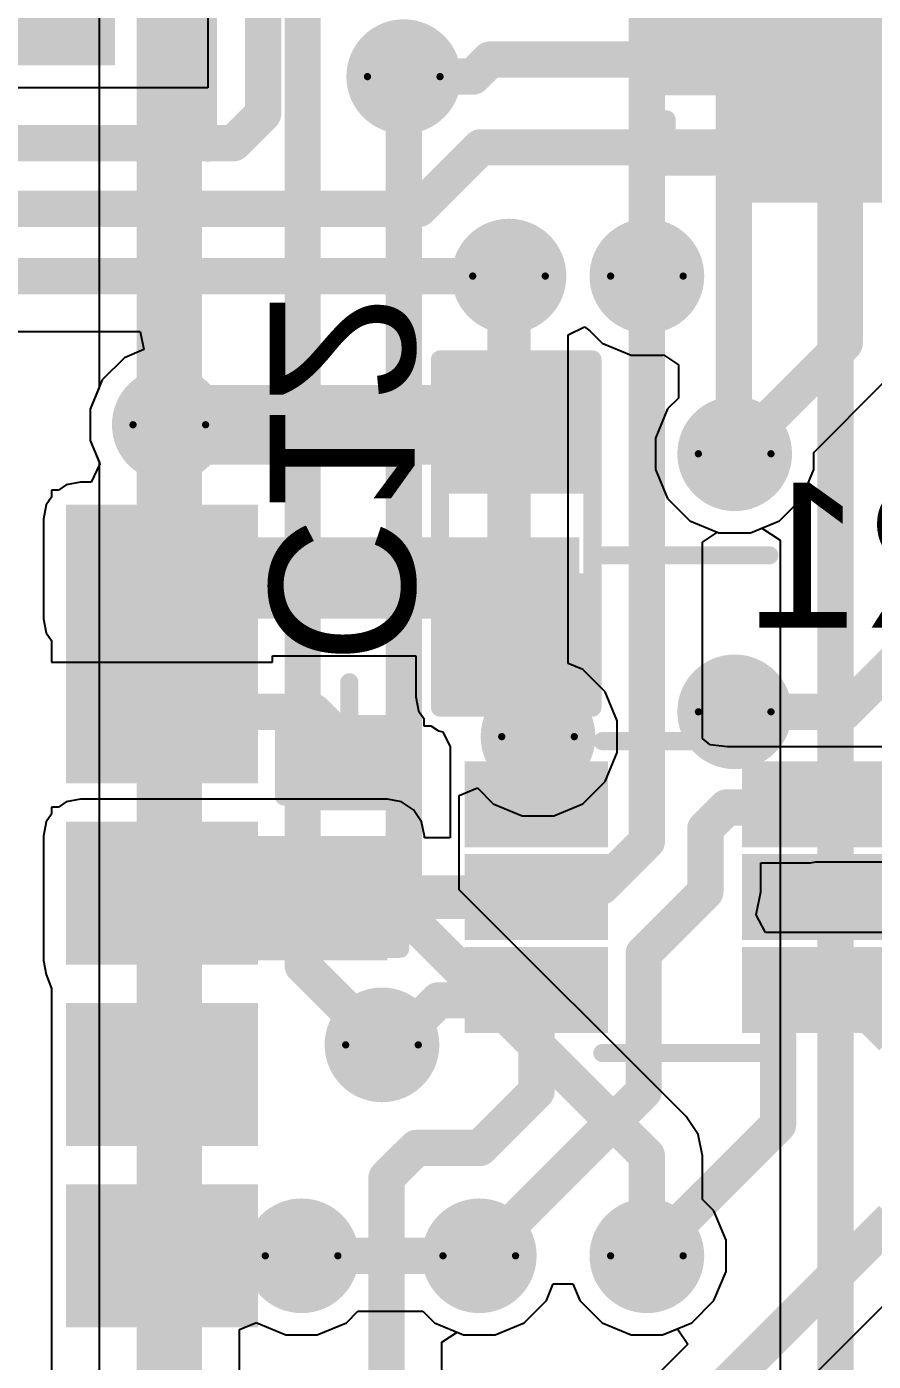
# Model space of a CAD drawing. Header units: inches. Extents: x 0 to 12.8, y -0.1 to 3.7.
# Drawn here: x 0.8731 to 1.1064, y 0.5277 to 0.8958 of the extents above; entities that cross this region are included whole.
import ezdxf

# ---------------------------------------------------------------- set-up
doc = ezdxf.new("R2010")
doc.units = ezdxf.units.IN
doc.header["$MEASUREMENT"] = 0
for name, color, linetype in [('Bottom Layer', 5, 'Continuous'), ('Bottom Overlay', 54, 'Continuous'), ('Bottom Paste', 16, 'Continuous'), ('Bottom Solder', 6, 'Continuous'), ('Drill Drawing', 1, 'Continuous'), ('Top Layer', 1, 'Continuous'), ('Top Solder', 216, 'Continuous'), ('Via Holes', 16, 'Continuous')]:
    doc.layers.add(name, color=color, linetype=linetype)
doc.styles.add('Arial', font='', dxfattribs={"height": 0.2})
doc.styles.get('Arial').set_extended_font_data('Arial')

# ---------------------------------------------------------------- blocks, each defined once
blk = doc.blocks.new('XKNANO_113_B_2')
at = {"layer": 'Bottom Layer'}
for points in [[(0.24213, -0.16575), (0.26969, -0.16575), (0.26969, -0.24843), (0.24213, -0.24843)], [(-0.10591, -0.24291), (-0.07441, -0.24291), (-0.07441, -0.2878), (-0.10591, -0.2878)], [(-0.05591, -0.24291), (-0.02441, -0.24291), (-0.02441, -0.2878), (-0.05591, -0.2878)], [(-0.00591, -0.24291), (0.02559, -0.24291), (0.02559, -0.2878), (-0.00591, -0.2878)], [(0.04409, -0.24291), (0.07559, -0.24291), (0.07559, -0.2878), (0.04409, -0.2878)], [(0.0815, -0.24291), (0.11299, -0.24291), (0.11299, -0.2878), (0.0815, -0.2878)]]:
    blk.add_hatch(color=5, dxfattribs=at).paths.add_polyline_path(points)
at = {"layer": 'Bottom Paste'}
for points in [[(0.24213, -0.16575), (0.26969, -0.16575), (0.26969, -0.24843), (0.24213, -0.24843)], [(-0.10591, -0.24291), (-0.07441, -0.24291), (-0.07441, -0.2878), (-0.10591, -0.2878)], [(-0.05591, -0.24291), (-0.02441, -0.24291), (-0.02441, -0.2878), (-0.05591, -0.2878)], [(-0.00591, -0.24291), (0.02559, -0.24291), (0.02559, -0.2878), (-0.00591, -0.2878)], [(0.04409, -0.24291), (0.07559, -0.24291), (0.07559, -0.2878), (0.04409, -0.2878)], [(0.0815, -0.24291), (0.11299, -0.24291), (0.11299, -0.2878), (0.0815, -0.2878)]]:
    blk.add_hatch(color=16, dxfattribs=at).paths.add_polyline_path(points)
at = {"layer": 'Bottom Solder'}
for points in [[(0.23813, -0.16175), (0.27369, -0.16175), (0.27369, -0.25243), (0.23813, -0.25243)], [(-0.10991, -0.23891), (-0.07041, -0.23891), (-0.07041, -0.2918), (-0.10991, -0.2918)], [(-0.05991, -0.23891), (-0.02041, -0.23891), (-0.02041, -0.2918), (-0.05991, -0.2918)], [(-0.00991, -0.23891), (0.02959, -0.23891), (0.02959, -0.2918), (-0.00991, -0.2918)], [(0.04009, -0.23891), (0.07959, -0.23891), (0.07959, -0.2918), (0.04009, -0.2918)], [(0.0775, -0.23891), (0.11699, -0.23891), (0.11699, -0.2918), (0.0775, -0.2918)]]:
    blk.add_hatch(color=6, dxfattribs=at).paths.add_polyline_path(points)
at = {"layer": 'Bottom Overlay', "const_width": 0.005}
blk.add_lwpolyline([(0.214, -0.278), (0.259, -0.278)], dxfattribs=at)
at = {"layer": 'Bottom Overlay', "const_width": 0.0025}
blk.add_lwpolyline([(0.21275, -0.278, 1), (0.21525, -0.278, 1)], format="xyb", close=True, dxfattribs=at)
blk = doc.blocks.new('16_MLP__3_3__B_5')
at = {"layer": 'Bottom Layer'}
for points in [[(-0.02362, 0.06496), (-0.02362, 0.04252), (-0.03543, 0.04252), (-0.03543, 0.06496)], [(-0.00394, 0.06496), (-0.00394, 0.04252), (-0.01575, 0.04252), (-0.01575, 0.06496)], [(0.01575, 0.06496), (0.01575, 0.04252), (0.00394, 0.04252), (0.00394, 0.06496)], [(0.03543, 0.06496), (0.03543, 0.04252), (0.02362, 0.04252), (0.02362, 0.06496)], [(-0.06496, 0.02362), (-0.06496, 0.03543), (-0.04252, 0.03543), (-0.04252, 0.02362)], [(-0.03445, -0.03445), (-0.03445, 0.03445), (0.03445, 0.03445), (0.03445, -0.03445)], [(0.04252, 0.02362), (0.04252, 0.03543), (0.06496, 0.03543), (0.06496, 0.02362)], [(-0.06496, 0.00394), (-0.06496, 0.01575), (-0.04252, 0.01575), (-0.04252, 0.00394)], [(0.04252, 0.00394), (0.04252, 0.01575), (0.06496, 0.01575), (0.06496, 0.00394)], [(-0.06496, -0.01575), (-0.06496, -0.00394), (-0.04252, -0.00394), (-0.04252, -0.01575)], [(0.04252, -0.01575), (0.04252, -0.00394), (0.06496, -0.00394), (0.06496, -0.01575)], [(-0.06496, -0.03543), (-0.06496, -0.02362), (-0.04252, -0.02362), (-0.04252, -0.03543)], [(0.04252, -0.03543), (0.04252, -0.02362), (0.06496, -0.02362), (0.06496, -0.03543)], [(-0.03543, -0.06496), (-0.03543, -0.04252), (-0.02362, -0.04252), (-0.02362, -0.06496)], [(-0.01575, -0.06496), (-0.01575, -0.04252), (-0.00394, -0.04252), (-0.00394, -0.06496)], [(0.00394, -0.06496), (0.00394, -0.04252), (0.01575, -0.04252), (0.01575, -0.06496)], [(0.02362, -0.06496), (0.02362, -0.04252), (0.03543, -0.04252), (0.03543, -0.06496)]]:
    blk.add_hatch(color=5, dxfattribs=at).paths.add_polyline_path(points)
at = {"layer": 'Bottom Paste'}
for points in [[(-0.02362, 0.06496), (-0.02362, 0.04252), (-0.03543, 0.04252), (-0.03543, 0.06496)], [(-0.00394, 0.06496), (-0.00394, 0.04252), (-0.01575, 0.04252), (-0.01575, 0.06496)], [(0.01575, 0.06496), (0.01575, 0.04252), (0.00394, 0.04252), (0.00394, 0.06496)], [(0.03543, 0.06496), (0.03543, 0.04252), (0.02362, 0.04252), (0.02362, 0.06496)], [(-0.06496, 0.02362), (-0.06496, 0.03543), (-0.04252, 0.03543), (-0.04252, 0.02362)], [(-0.03445, -0.03445), (-0.03445, 0.03445), (0.03445, 0.03445), (0.03445, -0.03445)], [(0.04252, 0.02362), (0.04252, 0.03543), (0.06496, 0.03543), (0.06496, 0.02362)], [(-0.06496, 0.00394), (-0.06496, 0.01575), (-0.04252, 0.01575), (-0.04252, 0.00394)], [(0.04252, 0.00394), (0.04252, 0.01575), (0.06496, 0.01575), (0.06496, 0.00394)], [(-0.06496, -0.01575), (-0.06496, -0.00394), (-0.04252, -0.00394), (-0.04252, -0.01575)], [(0.04252, -0.01575), (0.04252, -0.00394), (0.06496, -0.00394), (0.06496, -0.01575)], [(-0.06496, -0.03543), (-0.06496, -0.02362), (-0.04252, -0.02362), (-0.04252, -0.03543)], [(0.04252, -0.03543), (0.04252, -0.02362), (0.06496, -0.02362), (0.06496, -0.03543)], [(-0.03543, -0.06496), (-0.03543, -0.04252), (-0.02362, -0.04252), (-0.02362, -0.06496)], [(-0.01575, -0.06496), (-0.01575, -0.04252), (-0.00394, -0.04252), (-0.00394, -0.06496)], [(0.00394, -0.06496), (0.00394, -0.04252), (0.01575, -0.04252), (0.01575, -0.06496)], [(0.02362, -0.06496), (0.02362, -0.04252), (0.03543, -0.04252), (0.03543, -0.06496)]]:
    blk.add_hatch(color=16, dxfattribs=at).paths.add_polyline_path(points)
at = {"layer": 'Bottom Solder'}
for points in [[(-0.01962, 0.06896), (-0.01962, 0.03852), (-0.03943, 0.03852), (-0.03943, 0.06896)], [(0.00006, 0.06896), (0.00006, 0.03852), (-0.01975, 0.03852), (-0.01975, 0.06896)], [(0.01975, 0.06896), (0.01975, 0.03852), (-0.00006, 0.03852), (-0.00006, 0.06896)], [(0.03943, 0.06896), (0.03943, 0.03852), (0.01962, 0.03852), (0.01962, 0.06896)], [(-0.06896, 0.01962), (-0.06896, 0.03943), (-0.03852, 0.03943), (-0.03852, 0.01962)], [(-0.03845, -0.03845), (-0.03845, 0.03845), (0.03845, 0.03845), (0.03845, -0.03845)], [(0.03852, 0.01962), (0.03852, 0.03943), (0.06896, 0.03943), (0.06896, 0.01962)], [(-0.06896, -0.00006), (-0.06896, 0.01975), (-0.03852, 0.01975), (-0.03852, -0.00006)], [(0.03852, -0.00006), (0.03852, 0.01975), (0.06896, 0.01975), (0.06896, -0.00006)], [(-0.06896, -0.01975), (-0.06896, 0.00006), (-0.03852, 0.00006), (-0.03852, -0.01975)], [(0.03852, -0.01975), (0.03852, 0.00006), (0.06896, 0.00006), (0.06896, -0.01975)], [(-0.06896, -0.03943), (-0.06896, -0.01962), (-0.03852, -0.01962), (-0.03852, -0.03943)], [(0.03852, -0.03943), (0.03852, -0.01962), (0.06896, -0.01962), (0.06896, -0.03943)], [(-0.03943, -0.06896), (-0.03943, -0.03852), (-0.01962, -0.03852), (-0.01962, -0.06896)], [(-0.01975, -0.06896), (-0.01975, -0.03852), (0.00006, -0.03852), (0.00006, -0.06896)], [(-0.00006, -0.06896), (-0.00006, -0.03852), (0.01975, -0.03852), (0.01975, -0.06896)], [(0.01962, -0.06896), (0.01962, -0.03852), (0.03943, -0.03852), (0.03943, -0.06896)]]:
    blk.add_hatch(color=6, dxfattribs=at).paths.add_polyline_path(points)
at = {"layer": 'Bottom Overlay', "const_width": 0.005}
for points in [[(-0.05905, 0.05906), (-0.05905, 0.04605)], [(-0.04605, 0.05906), (-0.05905, 0.05906)], [(0.05906, 0.05906), (0.04606, 0.05906)], [(0.05906, 0.05906), (0.05906, 0.04605)], [(-0.076, -0.025), (-0.076, -0.035)], [(-0.071, -0.03), (-0.076, -0.025)], [(-0.071, -0.03), (-0.076, -0.035)], [(-0.05906, -0.04606), (-0.05906, -0.05906)], [(0.05906, -0.04606), (0.05906, -0.05906)], [(-0.04606, -0.05906), (-0.05906, -0.05906)], [(0.05906, -0.05906), (0.04605, -0.05906)]]:
    blk.add_lwpolyline(points, dxfattribs=at)
at = {"layer": 'Bottom Overlay', "const_width": 0.0025}
for points in [[(-0.0603, 0.05906, 1), (-0.0578, 0.05906, 1)], [(-0.0603, 0.05906, 1), (-0.0578, 0.05906, 1)], [(-0.0473, 0.05906, 1), (-0.0448, 0.05906, 1)], [(0.04481, 0.05906, 1), (0.04731, 0.05906, 1)], [(0.05781, 0.05906, 1), (0.06031, 0.05906, 1)], [(0.05781, 0.05906, 1), (0.06031, 0.05906, 1)], [(-0.0603, 0.04605, 1), (-0.0578, 0.04605, 1)], [(0.05781, 0.04605, 1), (0.06031, 0.04605, 1)], [(-0.07725, -0.025, 1), (-0.07475, -0.025, 1)], [(-0.07725, -0.025, 1), (-0.07475, -0.025, 1)], [(-0.07225, -0.03, 1), (-0.06975, -0.03, 1)], [(-0.07225, -0.03, 1), (-0.06975, -0.03, 1)], [(-0.07725, -0.035, 1), (-0.07475, -0.035, 1)], [(-0.07725, -0.035, 1), (-0.07475, -0.035, 1)], [(-0.06031, -0.04606, 1), (-0.05781, -0.04606, 1)], [(0.05781, -0.04606, 1), (0.0603, -0.04606, 1)], [(-0.06031, -0.05906, 1), (-0.05781, -0.05906, 1)], [(-0.06031, -0.05906, 1), (-0.05781, -0.05906, 1)], [(-0.04731, -0.05906, 1), (-0.04481, -0.05906, 1)], [(0.0448, -0.05906, 1), (0.0473, -0.05906, 1)], [(0.05781, -0.05906, 1), (0.0603, -0.05906, 1)], [(0.05781, -0.05906, 1), (0.0603, -0.05906, 1)]]:
    blk.add_lwpolyline(points, format="xyb", close=True, dxfattribs=at)
blk = doc.blocks.new('SOT_363_B_17')
at = {"layer": 'Bottom Layer'}
for points in [[(-0.05394, 0.01772), (-0.05394, 0.03346), (-0.02244, 0.03346), (-0.02244, 0.01772)], [(0.02244, 0.01772), (0.02244, 0.03346), (0.05394, 0.03346), (0.05394, 0.01772)], [(-0.05394, -0.00787), (-0.05394, 0.00787), (-0.02244, 0.00787), (-0.02244, -0.00787)], [(0.02244, -0.00787), (0.02244, 0.00787), (0.05394, 0.00787), (0.05394, -0.00787)], [(-0.05394, -0.03346), (-0.05394, -0.01772), (-0.02244, -0.01772), (-0.02244, -0.03346)], [(0.02244, -0.03346), (0.02244, -0.01772), (0.05394, -0.01772), (0.05394, -0.03346)]]:
    blk.add_hatch(color=5, dxfattribs=at).paths.add_polyline_path(points)
at = {"layer": 'Bottom Paste'}
for points in [[(-0.05394, 0.01772), (-0.05394, 0.03346), (-0.02244, 0.03346), (-0.02244, 0.01772)], [(0.02244, 0.01772), (0.02244, 0.03346), (0.05394, 0.03346), (0.05394, 0.01772)], [(-0.05394, -0.00787), (-0.05394, 0.00787), (-0.02244, 0.00787), (-0.02244, -0.00787)], [(0.02244, -0.00787), (0.02244, 0.00787), (0.05394, 0.00787), (0.05394, -0.00787)], [(-0.05394, -0.03346), (-0.05394, -0.01772), (-0.02244, -0.01772), (-0.02244, -0.03346)], [(0.02244, -0.03346), (0.02244, -0.01772), (0.05394, -0.01772), (0.05394, -0.03346)]]:
    blk.add_hatch(color=16, dxfattribs=at).paths.add_polyline_path(points)
at = {"layer": 'Bottom Solder'}
for points in [[(-0.05794, 0.01372), (-0.05794, 0.03746), (-0.01844, 0.03746), (-0.01844, 0.01372)], [(0.01844, 0.01372), (0.01844, 0.03746), (0.05794, 0.03746), (0.05794, 0.01372)], [(-0.05794, -0.01187), (-0.05794, 0.01187), (-0.01844, 0.01187), (-0.01844, -0.01187)], [(0.01844, -0.01187), (0.01844, 0.01187), (0.05794, 0.01187), (0.05794, -0.01187)], [(-0.05794, -0.03746), (-0.05794, -0.01372), (-0.01844, -0.01372), (-0.01844, -0.03746)], [(0.01844, -0.03746), (0.01844, -0.01372), (0.05794, -0.01372), (0.05794, -0.03746)]]:
    blk.add_hatch(color=6, dxfattribs=at).paths.add_polyline_path(points)
at = {"layer": 'Bottom Overlay'}
for points, const_width in [([(0.02, 0.043), (-0.026, 0.043)], 0.005), ([(-0.065, -0.021), (-0.065, -0.031)], 0.00394), ([(-0.06, -0.026), (-0.065, -0.021)], 0.00394), ([(-0.06, -0.026), (-0.065, -0.031)], 0.00394), ([(0.02, -0.043), (-0.026, -0.043)], 0.005)]:
    blk.add_lwpolyline(points, dxfattribs=dict(at, const_width=const_width))
for points, const_width in [([(-0.02725, 0.043, 1), (-0.02475, 0.043, 1)], 0.0025), ([(0.01875, 0.043, 1), (0.02125, 0.043, 1)], 0.0025), ([(-0.06598, -0.021, 1), (-0.06402, -0.021, 1)], 0.00197), ([(-0.06598, -0.021, 1), (-0.06402, -0.021, 1)], 0.00197), ([(-0.06098, -0.026, 1), (-0.05902, -0.026, 1)], 0.00197), ([(-0.06098, -0.026, 1), (-0.05902, -0.026, 1)], 0.00197), ([(-0.06598, -0.031, 1), (-0.06402, -0.031, 1)], 0.00197), ([(-0.06598, -0.031, 1), (-0.06402, -0.031, 1)], 0.00197), ([(-0.02725, -0.043, 1), (-0.02475, -0.043, 1)], 0.0025), ([(0.01875, -0.043, 1), (0.02125, -0.043, 1)], 0.0025)]:
    blk.add_lwpolyline(points, format="xyb", close=True, dxfattribs=dict(at, const_width=const_width))
blk = doc.blocks.new('R___0603_B_33')
at = {"layer": 'Bottom Layer'}
for points in [[(-0.045, -0.0175), (-0.045, 0.0175), (-0.015, 0.0175), (-0.015, -0.0175)], [(0.015, -0.0175), (0.015, 0.0175), (0.045, 0.0175), (0.045, -0.0175)]]:
    blk.add_hatch(color=5, dxfattribs=at).paths.add_polyline_path(points)
at = {"layer": 'Bottom Paste'}
for points in [[(-0.045, -0.0175), (-0.045, 0.0175), (-0.015, 0.0175), (-0.015, -0.0175)], [(0.015, -0.0175), (0.015, 0.0175), (0.045, 0.0175), (0.045, -0.0175)]]:
    blk.add_hatch(color=16, dxfattribs=at).paths.add_polyline_path(points)
at = {"layer": 'Bottom Solder'}
for points in [[(-0.049, -0.0215), (-0.049, 0.0215), (-0.011, 0.0215), (-0.011, -0.0215)], [(0.011, -0.0215), (0.011, 0.0215), (0.049, 0.0215), (0.049, -0.0215)]]:
    blk.add_hatch(color=6, dxfattribs=at).paths.add_polyline_path(points)
at = {"layer": 'Bottom Overlay', "const_width": 0.005}
for points in [[(-0.048, -0.021), (-0.048, 0.021)], [(0.048, 0.021), (-0.048, 0.021)], [(0.048, -0.021), (0.048, 0.021)], [(0.048, -0.021), (-0.048, -0.021)]]:
    blk.add_lwpolyline(points, dxfattribs=at)
at = {"layer": 'Bottom Overlay', "const_width": 0.0025}
for points in [[(-0.04925, 0.021, 1), (-0.04675, 0.021, 1)], [(-0.04925, 0.021, 1), (-0.04675, 0.021, 1)], [(0.04675, 0.021, 1), (0.04925, 0.021, 1)], [(0.04675, 0.021, 1), (0.04925, 0.021, 1)], [(-0.04925, -0.021, 1), (-0.04675, -0.021, 1)], [(-0.04925, -0.021, 1), (-0.04675, -0.021, 1)], [(0.04675, -0.021, 1), (0.04925, -0.021, 1)], [(0.04675, -0.021, 1), (0.04925, -0.021, 1)]]:
    blk.add_lwpolyline(points, format="xyb", close=True, dxfattribs=at)
blk = doc.blocks.new('____0402_B_45')
at = {"layer": 'Bottom Layer'}
for points in [[(-0.0095, 0.0125), (-0.0095, -0.0125), (-0.0275, -0.0125), (-0.0275, 0.0125)], [(0.0275, 0.0125), (0.0275, -0.0125), (0.0095, -0.0125), (0.0095, 0.0125)]]:
    blk.add_hatch(color=5, dxfattribs=at).paths.add_polyline_path(points)
at = {"layer": 'Bottom Paste'}
for points in [[(-0.0095, 0.0125), (-0.0095, -0.0125), (-0.0275, -0.0125), (-0.0275, 0.0125)], [(0.0275, 0.0125), (0.0275, -0.0125), (0.0095, -0.0125), (0.0095, 0.0125)]]:
    blk.add_hatch(color=16, dxfattribs=at).paths.add_polyline_path(points)
at = {"layer": 'Bottom Solder'}
for points in [[(-0.00714, 0.01486), (-0.00714, -0.01486), (-0.02986, -0.01486), (-0.02986, 0.01486)], [(0.02986, 0.01486), (0.02986, -0.01486), (0.00714, -0.01486), (0.00714, 0.01486)]]:
    blk.add_hatch(color=6, dxfattribs=at).paths.add_polyline_path(points)
at = {"layer": 'Bottom Overlay', "const_width": 0.005}
for points in [[(-0.011, 0.016), (-0.031, 0.016)], [(-0.031, -0.016), (-0.031, 0.016)], [(0.031, 0.016), (0.011, 0.016)], [(0.031, -0.016), (0.031, 0.016)], [(-0.011, -0.016), (-0.031, -0.016)], [(0.031, -0.016), (0.011, -0.016)]]:
    blk.add_lwpolyline(points, dxfattribs=at)
at = {"layer": 'Bottom Overlay', "const_width": 0.0025}
for points in [[(-0.03225, 0.016, 1), (-0.02975, 0.016, 1)], [(-0.03225, 0.016, 1), (-0.02975, 0.016, 1)], [(-0.01225, 0.016, 1), (-0.00975, 0.016, 1)], [(0.00975, 0.016, 1), (0.01225, 0.016, 1)], [(0.02975, 0.016, 1), (0.03225, 0.016, 1)], [(0.02975, 0.016, 1), (0.03225, 0.016, 1)], [(-0.03225, -0.016, 1), (-0.02975, -0.016, 1)], [(-0.03225, -0.016, 1), (-0.02975, -0.016, 1)], [(-0.01225, -0.016, 1), (-0.00975, -0.016, 1)], [(0.00975, -0.016, 1), (0.01225, -0.016, 1)], [(0.02975, -0.016, 1), (0.03225, -0.016, 1)], [(0.02975, -0.016, 1), (0.03225, -0.016, 1)]]:
    blk.add_lwpolyline(points, format="xyb", close=True, dxfattribs=at)

msp = doc.modelspace()

# ---------------------------------------------------------------- hatches: boundary and pattern name
at = {"layer": 'Bottom Layer'}
h = msp.add_hatch(color=5, dxfattribs=at)
edge = h.paths.add_edge_path()
edge.add_arc((0.977, 0.882), 0.01181, 0, 360)
h = msp.add_hatch(color=5, dxfattribs=at)
edge = h.paths.add_edge_path()
edge.add_arc((1.006, 0.827), 0.01181, 0, 360)
h = msp.add_hatch(color=5, dxfattribs=at)
edge = h.paths.add_edge_path()
edge.add_arc((1.044, 0.827), 0.01181, 0, 360)
h = msp.add_hatch(color=5, dxfattribs=at)
edge = h.paths.add_edge_path()
edge.add_arc((0.91239, 0.786), 0.01181, 0, 360)
h = msp.add_hatch(color=5, dxfattribs=at)
edge = h.paths.add_edge_path()
edge.add_arc((1.0682, 0.778), 0.01181, 0, 360)
for points in [[(0.88791, 0.7335), (0.9328, 0.7335), (0.9328, 0.75999), (0.88791, 0.75999)], [(0.88791, 0.73251), (1.02541, 0.73251), (1.02541, 0.75499), (0.88791, 0.75499)], [(0.9905, 0.711), (1.02541, 0.711), (1.02541, 0.75499), (0.9905, 0.75499)], [(1.0025, 0.67375), (1.02541, 0.67375), (1.02541, 0.75499), (1.0025, 0.75499)], [(0.88791, 0.63828), (0.9725, 0.63828), (0.9725, 0.67259), (0.88791, 0.67259)]]:
    msp.add_hatch(color=5, dxfattribs=at).paths.add_polyline_path(points)
h = msp.add_hatch(color=5, dxfattribs=at)
edge = h.paths.add_edge_path()
edge.add_arc((1.0682, 0.70684), 0.01181, 0, 360)
h = msp.add_hatch(color=5, dxfattribs=at)
edge = h.paths.add_edge_path()
edge.add_arc((1.014, 0.7), 0.01181, 0, 360)
h = msp.add_hatch(color=5, dxfattribs=at)
edge = h.paths.add_edge_path()
edge.add_arc((0.971, 0.615), 0.01181, 0, 360)
h = msp.add_hatch(color=5, dxfattribs=at)
edge = h.paths.add_edge_path()
edge.add_arc((0.94884, 0.55684), 0.01181, 0, 360)
h = msp.add_hatch(color=5, dxfattribs=at)
edge = h.paths.add_edge_path()
edge.add_arc((0.99781, 0.55684), 0.01181, 0, 360)
h = msp.add_hatch(color=5, dxfattribs=at)
edge = h.paths.add_edge_path()
edge.add_arc((1.044, 0.55684), 0.01181, 0, 360)
at = {"layer": 'Bottom Solder'}
h = msp.add_hatch(color=6, dxfattribs=at)
edge = h.paths.add_edge_path()
edge.add_arc((0.977, 0.882), 0.01581, 0, 360)
h = msp.add_hatch(color=6, dxfattribs=at)
edge = h.paths.add_edge_path()
edge.add_arc((1.006, 0.827), 0.01581, 0, 360)
h = msp.add_hatch(color=6, dxfattribs=at)
edge = h.paths.add_edge_path()
edge.add_arc((1.044, 0.827), 0.01581, 0, 360)
h = msp.add_hatch(color=6, dxfattribs=at)
edge = h.paths.add_edge_path()
edge.add_arc((0.91239, 0.786), 0.01581, 0, 360)
h = msp.add_hatch(color=6, dxfattribs=at)
edge = h.paths.add_edge_path()
edge.add_arc((1.0682, 0.778), 0.01581, 0, 360)
h = msp.add_hatch(color=6, dxfattribs=at)
edge = h.paths.add_edge_path()
edge.add_arc((1.0682, 0.70684), 0.01581, 0, 360)
h = msp.add_hatch(color=6, dxfattribs=at)
edge = h.paths.add_edge_path()
edge.add_arc((1.014, 0.7), 0.01581, 0, 360)
h = msp.add_hatch(color=6, dxfattribs=at)
edge = h.paths.add_edge_path()
edge.add_arc((0.971, 0.615), 0.01581, 0, 360)
h = msp.add_hatch(color=6, dxfattribs=at)
edge = h.paths.add_edge_path()
edge.add_arc((0.94884, 0.55684), 0.01581, 0, 360)
h = msp.add_hatch(color=6, dxfattribs=at)
edge = h.paths.add_edge_path()
edge.add_arc((0.99781, 0.55684), 0.01581, 0, 360)
h = msp.add_hatch(color=6, dxfattribs=at)
edge = h.paths.add_edge_path()
edge.add_arc((1.044, 0.55684), 0.01581, 0, 360)
at = {"layer": 'Top Layer'}
h = msp.add_hatch(color=1, dxfattribs=at)
edge = h.paths.add_edge_path()
edge.add_arc((0.977, 0.882), 0.01181, 0, 360)
h = msp.add_hatch(color=1, dxfattribs=at)
edge = h.paths.add_edge_path()
edge.add_arc((1.006, 0.827), 0.01181, 0, 360)
h = msp.add_hatch(color=1, dxfattribs=at)
edge = h.paths.add_edge_path()
edge.add_arc((1.044, 0.827), 0.01181, 0, 360)
h = msp.add_hatch(color=1, dxfattribs=at)
edge = h.paths.add_edge_path()
edge.add_arc((0.91239, 0.786), 0.01181, 0, 360)
h = msp.add_hatch(color=1, dxfattribs=at)
edge = h.paths.add_edge_path()
edge.add_arc((1.0682, 0.778), 0.01181, 0, 360)
h = msp.add_hatch(color=1, dxfattribs=at)
edge = h.paths.add_edge_path()
edge.add_arc((1.0682, 0.70684), 0.01181, 0, 360)
h = msp.add_hatch(color=1, dxfattribs=at)
edge = h.paths.add_edge_path()
edge.add_arc((1.014, 0.7), 0.01181, 0, 360)
h = msp.add_hatch(color=1, dxfattribs=at)
edge = h.paths.add_edge_path()
edge.add_arc((0.971, 0.615), 0.01181, 0, 360)
h = msp.add_hatch(color=1, dxfattribs=at)
edge = h.paths.add_edge_path()
edge.add_arc((0.94884, 0.55684), 0.01181, 0, 360)
h = msp.add_hatch(color=1, dxfattribs=at)
edge = h.paths.add_edge_path()
edge.add_arc((0.99781, 0.55684), 0.01181, 0, 360)
h = msp.add_hatch(color=1, dxfattribs=at)
edge = h.paths.add_edge_path()
edge.add_arc((1.044, 0.55684), 0.01181, 0, 360)
at = {"layer": 'Top Solder'}
h = msp.add_hatch(color=216, dxfattribs=at)
edge = h.paths.add_edge_path()
edge.add_arc((0.977, 0.882), 0.01581, 0, 360)
h = msp.add_hatch(color=216, dxfattribs=at)
edge = h.paths.add_edge_path()
edge.add_arc((1.006, 0.827), 0.01581, 0, 360)
h = msp.add_hatch(color=216, dxfattribs=at)
edge = h.paths.add_edge_path()
edge.add_arc((1.044, 0.827), 0.01581, 0, 360)
h = msp.add_hatch(color=216, dxfattribs=at)
edge = h.paths.add_edge_path()
edge.add_arc((0.91239, 0.786), 0.01581, 0, 360)
h = msp.add_hatch(color=216, dxfattribs=at)
edge = h.paths.add_edge_path()
edge.add_arc((1.0682, 0.778), 0.01581, 0, 360)
h = msp.add_hatch(color=216, dxfattribs=at)
edge = h.paths.add_edge_path()
edge.add_arc((1.0682, 0.70684), 0.01581, 0, 360)
h = msp.add_hatch(color=216, dxfattribs=at)
edge = h.paths.add_edge_path()
edge.add_arc((1.014, 0.7), 0.01581, 0, 360)
h = msp.add_hatch(color=216, dxfattribs=at)
edge = h.paths.add_edge_path()
edge.add_arc((0.971, 0.615), 0.01581, 0, 360)
h = msp.add_hatch(color=216, dxfattribs=at)
edge = h.paths.add_edge_path()
edge.add_arc((0.94884, 0.55684), 0.01581, 0, 360)
h = msp.add_hatch(color=216, dxfattribs=at)
edge = h.paths.add_edge_path()
edge.add_arc((0.99781, 0.55684), 0.01581, 0, 360)
h = msp.add_hatch(color=216, dxfattribs=at)
edge = h.paths.add_edge_path()
edge.add_arc((1.044, 0.55684), 0.01581, 0, 360)
at = {"layer": 'Via Holes'}
h = msp.add_hatch(color=7, dxfattribs=at)
edge = h.paths.add_edge_path()
edge.add_arc((0.977, 0.882), 0.00591, 0, 360)
h = msp.add_hatch(color=7, dxfattribs=at)
edge = h.paths.add_edge_path()
edge.add_arc((1.006, 0.827), 0.00591, 0, 360)
h = msp.add_hatch(color=7, dxfattribs=at)
edge = h.paths.add_edge_path()
edge.add_arc((1.044, 0.827), 0.00591, 0, 360)
h = msp.add_hatch(color=7, dxfattribs=at)
edge = h.paths.add_edge_path()
edge.add_arc((0.91239, 0.786), 0.00591, 0, 360)
h = msp.add_hatch(color=7, dxfattribs=at)
edge = h.paths.add_edge_path()
edge.add_arc((1.0682, 0.778), 0.00591, 0, 360)
h = msp.add_hatch(color=7, dxfattribs=at)
edge = h.paths.add_edge_path()
edge.add_arc((1.0682, 0.70684), 0.00591, 0, 360)
h = msp.add_hatch(color=7, dxfattribs=at)
edge = h.paths.add_edge_path()
edge.add_arc((1.014, 0.7), 0.00591, 0, 360)
h = msp.add_hatch(color=7, dxfattribs=at)
edge = h.paths.add_edge_path()
edge.add_arc((0.971, 0.615), 0.00591, 0, 360)
h = msp.add_hatch(color=7, dxfattribs=at)
edge = h.paths.add_edge_path()
edge.add_arc((0.94884, 0.55684), 0.00591, 0, 360)
h = msp.add_hatch(color=7, dxfattribs=at)
edge = h.paths.add_edge_path()
edge.add_arc((0.99781, 0.55684), 0.00591, 0, 360)
h = msp.add_hatch(color=7, dxfattribs=at)
edge = h.paths.add_edge_path()
edge.add_arc((1.044, 0.55684), 0.00591, 0, 360)

# ---------------------------------------------------------------- linework, layer by layer
at = {"layer": 'Bottom Layer'}
for p, q in [((0.92297, 0.93747), (0.92297, 0.87894)), ((0.92297, 0.87894), (0.36065, 0.87894)), ((0.44167, 0.81171), (0.90439, 0.81171)), ((0.90439, 0.81171), (0.90538, 0.80671)), ((0.90538, 0.80671), (0.90003, 0.80449)), ((0.90003, 0.80449), (0.8939, 0.79835)), ((0.8939, 0.79835), (0.89058, 0.79034)), ((1.09001, 0.77838), (1.10934, 0.79771)), ((0.89058, 0.79034), (0.89058, 0.78166)), ((0.89058, 0.78166), (0.89326, 0.77519)), ((1.09001, 0.77366), (1.09001, 0.77838)), ((0.89326, 0.77519), (0.89082, 0.77019)), ((1.08669, 0.76565), (1.09001, 0.77366)), ((0.88401, 0.76941), (0.88189, 0.76799)), ((0.88791, 0.77019), (0.88401, 0.76941)), ((0.89082, 0.77019), (0.88791, 0.77019)), ((0.87991, 0.76602), (0.87849, 0.76389)), ((0.88189, 0.76799), (0.87991, 0.76799)), ((0.87991, 0.76799), (0.87991, 0.76602)), ((1.08055, 0.75951), (1.08669, 0.76565)), ((0.87849, 0.76389), (0.87772, 0.75999)), ((0.87772, 0.75999), (0.87772, 0.73251)), ((1.07254, 0.75619), (1.08055, 0.75951)), ((1.05929, 0.75358), (1.06345, 0.75636)), ((1.06345, 0.75636), (1.06386, 0.75619)), ((1.06386, 0.75619), (1.07254, 0.75619)), ((1.05929, 0.69953), (1.05929, 0.75358)), ((0.87772, 0.73251), (0.87849, 0.72861)), ((0.87849, 0.72861), (0.87991, 0.72648)), ((0.87991, 0.72648), (0.87991, 0.7205)), ((0.9408, 0.7205), (0.9408, 0.72231)), ((0.9408, 0.72231), (0.9803, 0.72231)), ((0.9803, 0.72231), (0.9803, 0.711)), ((0.87991, 0.7205), (0.9408, 0.7205)), ((0.9803, 0.711), (0.98108, 0.7071)), ((0.98108, 0.7071), (0.9825, 0.70497)), ((0.9825, 0.70497), (0.9825, 0.703)), ((0.9825, 0.703), (0.98447, 0.703)), ((0.98447, 0.703), (0.9866, 0.70158)), ((0.9866, 0.70158), (0.98774, 0.70135)), ((0.98774, 0.70135), (0.98981, 0.69721)), ((1.06143, 0.69778), (1.05929, 0.69953)), ((0.98981, 0.69721), (0.98981, 0.67206)), ((1.06619, 0.69721), (1.06143, 0.69778)), ((1.11369, 0.69721), (1.06619, 0.69721)), ((1.06619, 0.69721), (1.06619, 0.69721)), ((0.88401, 0.68201), (0.88189, 0.68059)), ((0.88791, 0.68279), (0.88401, 0.68201)), ((0.9725, 0.68279), (0.88791, 0.68279)), ((0.9764, 0.68201), (0.9725, 0.68279)), ((0.97971, 0.6798), (0.9764, 0.68201)), ((0.87991, 0.67862), (0.87849, 0.67649)), ((0.88189, 0.68059), (0.87991, 0.68059)), ((0.87991, 0.68059), (0.87991, 0.67862)), ((0.98192, 0.67649), (0.97971, 0.6798)), ((0.87849, 0.67649), (0.87772, 0.67259)), ((0.9827, 0.67259), (0.98192, 0.67649)), ((0.87772, 0.67259), (0.87772, 0.63828)), ((0.9827, 0.67206), (0.9827, 0.67259)), ((0.98981, 0.67206), (0.9827, 0.67206)), ((1.07541, 0.65721), (1.07541, 0.66517)), ((1.07541, 0.66517), (1.08907, 0.66517)), ((1.08907, 0.66517), (1.09054, 0.66547)), ((1.09054, 0.66547), (1.11369, 0.66547)), ((1.07425, 0.65136), (1.07541, 0.65721)), ((1.07403, 0.65103), (1.07425, 0.65136)), ((1.0767, 0.64603), (1.07403, 0.65103)), ((1.11369, 0.64603), (1.0767, 0.64603)), ((0.87772, 0.63828), (0.87849, 0.63438)), ((0.87849, 0.63438), (0.87991, 0.63059)), ((0.87991, 0.63059), (0.87991, 0.63059)), ((0.87991, 0.63059), (0.87991, 0.63059)), ((0.87991, 0.63059), (0.87991, 0.63059)), ((0.87991, 0.63059), (0.87991, 0.58309)), ((0.87991, 0.58309), (0.87991, 0.58309)), ((0.87991, 0.58309), (0.87991, 0.58059)), ((0.87991, 0.58059), (0.87991, 0.58059)), ((0.87991, 0.58059), (0.87991, 0.53309)), ((1.01207, 0.44603), (1.12233, 0.55629)), ((1.0163, 0.54449), (1.0182, 0.54907)), ((1.0182, 0.54907), (1.02361, 0.54907)), ((1.02361, 0.54907), (1.02551, 0.54449)), ((1.01017, 0.53835), (1.0163, 0.54449)), ((1.02551, 0.54449), (1.03165, 0.53835)), ((1.00215, 0.53503), (1.01017, 0.53835)), ((1.03165, 0.53835), (1.03966, 0.53503)), ((0.98754, 0.53299), (0.9917, 0.53577)), ((0.9917, 0.53577), (0.99347, 0.53503)), ((0.99347, 0.53503), (1.00215, 0.53503)), ((1.03966, 0.53503), (1.04834, 0.53503)), ((1.04834, 0.53503), (1.05245, 0.53674)), ((1.05245, 0.53674), (1.05529, 0.5325)), ((0.87991, 0.53309), (0.87991, 0.53309)), ((0.87991, 0.53309), (0.87991, 0.53059)), ((0.87991, 0.53059), (0.87991, 0.53059)), ((0.87991, 0.53059), (0.87991, 0.48309)), ((0.98754, 0.5183), (0.98754, 0.53299)), ((1.05529, 0.5325), (0.99493, 0.47214))]:
    msp.add_line(p, q, dxfattribs=at)
for points, const_width in [([(0.93827, 0.87182), (0.93827, 0.93747)], 0.01), ([(0.99605, 0.882), (1.00077, 0.88672)], 0.01), ([(1.00077, 0.88672), (1.05474, 0.88672)], 0.01), ([(0.977, 0.882), (0.99605, 0.882)], 0.01), ([(0.9301, 0.86365), (0.93827, 0.87182)], 0.01), ([(0.36065, 0.86365), (0.9301, 0.86365)], 0.01), ([(0.98122, 0.84555), (0.99818, 0.86251)], 0.01), ([(0.99818, 0.86251), (1.07895, 0.86251)], 0.01), ([(1.09852, 0.8624), (1.09864, 0.86251)], 0.01), ([(1.09852, 0.80852), (1.09852, 0.8624)], 0.01), ([(0.37055, 0.84555), (0.98122, 0.84555)], 0.01), ([(0.378, 0.827), (1.006, 0.827)], 0.01), ([(1.044, 0.67113), (1.044, 0.827)], 0.01), ([(1.0682, 0.7782), (1.09852, 0.80852)], 0.01), ([(0.91239, 0.786), (1.008, 0.786)], 0.022), ([(1.008, 0.786), (1.013, 0.786)], 0.022), ([(1.0682, 0.778), (1.0682, 0.7782)], 0.01), ([(1.09852, 0.70684), (1.11832, 0.72664)], 0.01), ([(0.91035, 0.70684), (0.95219, 0.70684)], 0.01), ([(0.95219, 0.70684), (0.96, 0.69903)], 0.01), ([(1.0682, 0.70684), (1.09852, 0.70684)], 0.01), ([(0.96, 0.691), (0.96, 0.69903)], 0.01), ([(1.06012, 0.67461), (1.06598, 0.68047)], 0.01), ([(1.06598, 0.68047), (1.08907, 0.68047)], 0.01), ([(1.08907, 0.68047), (1.08994, 0.68134)], 0.01), ([(1.08994, 0.68134), (1.1196, 0.68134)], 0.01), ([(1.06012, 0.65721), (1.06012, 0.67461)], 0.01), ([(1.0315, 0.65862), (1.044, 0.67113)], 0.01), ([(1.01356, 0.65575), (1.01643, 0.65862)], 0.01), ([(1.01643, 0.65862), (1.0315, 0.65862)], 0.01), ([(0.96025, 0.65575), (1.01356, 0.65575)], 0.012), ([(1.04312, 0.64022), (1.06012, 0.65721)], 0.01), ([(1.04312, 0.60215), (1.04312, 0.64022)], 0.01), ([(1.01069, 0.62729), (1.01356, 0.63016)], 0.01), ([(1.01356, 0.60215), (1.01356, 0.63016)], 0.01), ([(1.08016, 0.62729), (1.08304, 0.63016)], 0.01), ([(1.08304, 0.63016), (1.08994, 0.63016)], 0.01), ([(1.08994, 0.63016), (1.09281, 0.62729)], 0.01), ([(0.9743, 0.615), (0.98659, 0.62729)], 0.01), ([(0.98659, 0.62729), (1.01069, 0.62729)], 0.01), ([(1.08016, 0.59301), (1.08016, 0.62729)], 0.01), ([(1.09281, 0.62729), (1.10127, 0.62729)], 0.01), ([(1.10127, 0.62729), (1.11152, 0.61704)], 0.01), ([(0.971, 0.615), (0.9743, 0.615)], 0.01), ([(0.99781, 0.55684), (1.04312, 0.60215)], 0.01), ([(0.99798, 0.58658), (1.01356, 0.60215)], 0.01), ([(1.044, 0.55684), (1.08016, 0.59301)], 0.01), ([(0.97225, 0.57835), (0.98048, 0.58658)], 0.01), ([(0.98048, 0.58658), (0.99798, 0.58658)], 0.01), ([(0.97225, 0.5183), (0.97225, 0.57835)], 0.01), ([(1.00126, 0.45684), (1.11152, 0.5671)], 0.01), ([(0.91035, 0.55684), (0.94884, 0.55684)], 0.01)]:
    msp.add_lwpolyline(points, dxfattribs=dict(at, const_width=const_width))
for points, const_width in [([(0.99827, 0.88672, 1), (1.00327, 0.88672, 1)], 0.005), ([(0.99827, 0.88672, 1), (1.00327, 0.88672, 1)], 0.005), ([(1.05224, 0.88672, 1), (1.05724, 0.88672, 1)], 0.005), ([(0.9745, 0.882, 1), (0.9795, 0.882, 1)], 0.005), ([(0.99355, 0.882, 1), (0.99855, 0.882, 1)], 0.005), ([(0.99355, 0.882, 1), (0.99855, 0.882, 1)], 0.005), ([(0.93577, 0.87182, 1), (0.94077, 0.87182, 1)], 0.005), ([(0.93577, 0.87182, 1), (0.94077, 0.87182, 1)], 0.005), ([(0.9276, 0.86365, 1), (0.9326, 0.86365, 1)], 0.005), ([(0.9276, 0.86365, 1), (0.9326, 0.86365, 1)], 0.005), ([(0.99568, 0.86251, 1), (1.00068, 0.86251, 1)], 0.005), ([(0.99568, 0.86251, 1), (1.00068, 0.86251, 1)], 0.005), ([(1.07645, 0.86251, 1), (1.08145, 0.86251, 1)], 0.005), ([(1.09602, 0.8624, 1), (1.10102, 0.8624, 1)], 0.005), ([(1.09602, 0.8624, 1), (1.10102, 0.8624, 1)], 0.005), ([(1.09614, 0.86251, 1), (1.10114, 0.86251, 1)], 0.005), ([(0.97872, 0.84555, 1), (0.98372, 0.84555, 1)], 0.005), ([(0.97872, 0.84555, 1), (0.98372, 0.84555, 1)], 0.005), ([(1.0035, 0.827, 1), (1.0085, 0.827, 1)], 0.005), ([(1.0415, 0.827, 1), (1.0465, 0.827, 1)], 0.005), ([(1.09602, 0.80852, 1), (1.10102, 0.80852, 1)], 0.005), ([(1.09602, 0.80852, 1), (1.10102, 0.80852, 1)], 0.005), ([(0.90689, 0.786, 1), (0.91789, 0.786, 1)], 0.011), ([(1.0025, 0.786, 1), (1.0135, 0.786, 1)], 0.011), ([(1.0025, 0.786, 1), (1.0135, 0.786, 1)], 0.011), ([(1.0075, 0.786, 1), (1.0185, 0.786, 1)], 0.011), ([(1.0657, 0.7782, 1), (1.0707, 0.7782, 1)], 0.005), ([(1.0657, 0.7782, 1), (1.0707, 0.7782, 1)], 0.005), ([(1.0657, 0.778, 1), (1.0707, 0.778, 1)], 0.005), ([(0.90785, 0.70684, 1), (0.91285, 0.70684, 1)], 0.005), ([(0.94969, 0.70684, 1), (0.95469, 0.70684, 1)], 0.005), ([(0.94969, 0.70684, 1), (0.95469, 0.70684, 1)], 0.005), ([(1.0657, 0.70684, 1), (1.0707, 0.70684, 1)], 0.005), ([(1.09602, 0.70684, 1), (1.10102, 0.70684, 1)], 0.005), ([(1.09602, 0.70684, 1), (1.10102, 0.70684, 1)], 0.005), ([(0.9575, 0.69903, 1), (0.9625, 0.69903, 1)], 0.005), ([(0.9575, 0.69903, 1), (0.9625, 0.69903, 1)], 0.005), ([(0.9575, 0.691, 1), (0.9625, 0.691, 1)], 0.005), ([(1.06348, 0.68047, 1), (1.06848, 0.68047, 1)], 0.005), ([(1.06348, 0.68047, 1), (1.06848, 0.68047, 1)], 0.005), ([(1.08657, 0.68047, 1), (1.09157, 0.68047, 1)], 0.005), ([(1.08657, 0.68047, 1), (1.09157, 0.68047, 1)], 0.005), ([(1.08744, 0.68134, 1), (1.09244, 0.68134, 1)], 0.005), ([(1.08744, 0.68134, 1), (1.09244, 0.68134, 1)], 0.005), ([(1.05762, 0.67461, 1), (1.06262, 0.67461, 1)], 0.005), ([(1.05762, 0.67461, 1), (1.06262, 0.67461, 1)], 0.005), ([(1.0415, 0.67113, 1), (1.0465, 0.67113, 1)], 0.005), ([(1.0415, 0.67113, 1), (1.0465, 0.67113, 1)], 0.005), ([(1.01393, 0.65862, 1), (1.01893, 0.65862, 1)], 0.005), ([(1.01393, 0.65862, 1), (1.01893, 0.65862, 1)], 0.005), ([(1.029, 0.65862, 1), (1.034, 0.65862, 1)], 0.005), ([(1.029, 0.65862, 1), (1.034, 0.65862, 1)], 0.005), ([(0.95725, 0.65575, 1), (0.96325, 0.65575, 1)], 0.006), ([(1.01056, 0.65575, 1), (1.01656, 0.65575, 1)], 0.006), ([(1.01106, 0.65575, 1), (1.01606, 0.65575, 1)], 0.005), ([(1.05762, 0.65721, 1), (1.06262, 0.65721, 1)], 0.005), ([(1.05762, 0.65721, 1), (1.06262, 0.65721, 1)], 0.005), ([(1.04062, 0.64022, 1), (1.04562, 0.64022, 1)], 0.005), ([(1.04062, 0.64022, 1), (1.04562, 0.64022, 1)], 0.005), ([(1.01106, 0.63016, 1), (1.01606, 0.63016, 1)], 0.005), ([(1.01106, 0.63016, 1), (1.01606, 0.63016, 1)], 0.005), ([(1.08054, 0.63016, 1), (1.08554, 0.63016, 1)], 0.005), ([(1.08054, 0.63016, 1), (1.08554, 0.63016, 1)], 0.005), ([(1.08744, 0.63016, 1), (1.09244, 0.63016, 1)], 0.005), ([(1.08744, 0.63016, 1), (1.09244, 0.63016, 1)], 0.005), ([(0.98409, 0.62729, 1), (0.98909, 0.62729, 1)], 0.005), ([(0.98409, 0.62729, 1), (0.98909, 0.62729, 1)], 0.005), ([(1.00819, 0.62729, 1), (1.01319, 0.62729, 1)], 0.005), ([(1.00819, 0.62729, 1), (1.01319, 0.62729, 1)], 0.005), ([(1.07766, 0.62729, 1), (1.08266, 0.62729, 1)], 0.005), ([(1.07766, 0.62729, 1), (1.08266, 0.62729, 1)], 0.005), ([(1.09031, 0.62729, 1), (1.09531, 0.62729, 1)], 0.005), ([(1.09031, 0.62729, 1), (1.09531, 0.62729, 1)], 0.005), ([(1.09877, 0.62729, 1), (1.10377, 0.62729, 1)], 0.005), ([(1.09877, 0.62729, 1), (1.10377, 0.62729, 1)], 0.005), ([(0.9685, 0.615, 1), (0.9735, 0.615, 1)], 0.005), ([(0.9718, 0.615, 1), (0.9768, 0.615, 1)], 0.005), ([(0.9718, 0.615, 1), (0.9768, 0.615, 1)], 0.005), ([(1.01106, 0.60215, 1), (1.01606, 0.60215, 1)], 0.005), ([(1.01106, 0.60215, 1), (1.01606, 0.60215, 1)], 0.005), ([(1.04062, 0.60215, 1), (1.04562, 0.60215, 1)], 0.005), ([(1.04062, 0.60215, 1), (1.04562, 0.60215, 1)], 0.005), ([(1.07766, 0.59301, 1), (1.08266, 0.59301, 1)], 0.005), ([(1.07766, 0.59301, 1), (1.08266, 0.59301, 1)], 0.005), ([(0.97798, 0.58658, 1), (0.98298, 0.58658, 1)], 0.005), ([(0.97798, 0.58658, 1), (0.98298, 0.58658, 1)], 0.005), ([(0.99548, 0.58658, 1), (1.00048, 0.58658, 1)], 0.005), ([(0.99548, 0.58658, 1), (1.00048, 0.58658, 1)], 0.005), ([(0.96975, 0.57835, 1), (0.97475, 0.57835, 1)], 0.005), ([(0.96975, 0.57835, 1), (0.97475, 0.57835, 1)], 0.005), ([(0.90785, 0.55684, 1), (0.91285, 0.55684, 1)], 0.005), ([(0.94634, 0.55684, 1), (0.95134, 0.55684, 1)], 0.005), ([(0.99531, 0.55684, 1), (1.00031, 0.55684, 1)], 0.005), ([(1.0415, 0.55684, 1), (1.0465, 0.55684, 1)], 0.005)]:
    msp.add_lwpolyline(points, format="xyb", close=True, dxfattribs=dict(at, const_width=const_width))
at = {"layer": 'Bottom Overlay', "const_width": 0.005}
for points in [[(1.029, 0.75), (1.07775, 0.75)], [(0.962, 0.7035), (0.962, 0.715)], [(0.96, 0.7035), (0.962, 0.7035)]]:
    msp.add_lwpolyline(points, dxfattribs=at)
at = {"layer": 'Bottom Overlay', "const_width": 0.0025}
for points in [[(1.02775, 0.75, 1), (1.03025, 0.75, 1)], [(1.0765, 0.75, 1), (1.079, 0.75, 1)], [(0.96075, 0.715, 1), (0.96325, 0.715, 1)], [(0.95875, 0.7035, 1), (0.96125, 0.7035, 1)], [(0.96075, 0.7035, 1), (0.96325, 0.7035, 1)], [(0.96075, 0.7035, 1), (0.96325, 0.7035, 1)]]:
    msp.add_lwpolyline(points, format="xyb", close=True, dxfattribs=at)
at = {"layer": 'Drill Drawing'}
for points, const_width in [([(0.987, 0.882, 1), (0.967, 0.882, 1)], 0.002), ([(0.9665, 0.882, 1), (0.9675, 0.882, 1)], 0.001), ([(0.9865, 0.882, 1), (0.9875, 0.882, 1)], 0.001), ([(1.016, 0.827, 1), (0.996, 0.827, 1)], 0.002), ([(1.054, 0.827, 1), (1.034, 0.827, 1)], 0.002), ([(0.9955, 0.827, 1), (0.9965, 0.827, 1)], 0.001), ([(1.0155, 0.827, 1), (1.0165, 0.827, 1)], 0.001), ([(1.0335, 0.827, 1), (1.0345, 0.827, 1)], 0.001), ([(1.0535, 0.827, 1), (1.0545, 0.827, 1)], 0.001), ([(0.92239, 0.786, 1), (0.90239, 0.786, 1)], 0.002), ([(1.0782, 0.778, 1), (1.0582, 0.778, 1)], 0.002), ([(0.90189, 0.786, 1), (0.90289, 0.786, 1)], 0.001), ([(0.92189, 0.786, 1), (0.92289, 0.786, 1)], 0.001), ([(1.0577, 0.778, 1), (1.0587, 0.778, 1)], 0.001), ([(1.0777, 0.778, 1), (1.0787, 0.778, 1)], 0.001), ([(1.0782, 0.70684, 1), (1.0582, 0.70684, 1)], 0.002), ([(1.024, 0.7, 1), (1.004, 0.7, 1)], 0.002), ([(1.0577, 0.70684, 1), (1.0587, 0.70684, 1)], 0.001), ([(1.0777, 0.70684, 1), (1.0787, 0.70684, 1)], 0.001), ([(1.0035, 0.7, 1), (1.0045, 0.7, 1)], 0.001), ([(1.0235, 0.7, 1), (1.0245, 0.7, 1)], 0.001), ([(0.981, 0.615, 1), (0.961, 0.615, 1)], 0.002), ([(0.9605, 0.615, 1), (0.9615, 0.615, 1)], 0.001), ([(0.9805, 0.615, 1), (0.9815, 0.615, 1)], 0.001), ([(0.95884, 0.55684, 1), (0.93884, 0.55684, 1)], 0.002), ([(1.00781, 0.55684, 1), (0.98781, 0.55684, 1)], 0.002), ([(1.054, 0.55684, 1), (1.034, 0.55684, 1)], 0.002), ([(0.93834, 0.55684, 1), (0.93934, 0.55684, 1)], 0.001), ([(0.95834, 0.55684, 1), (0.95934, 0.55684, 1)], 0.001), ([(0.98731, 0.55684, 1), (0.98831, 0.55684, 1)], 0.001), ([(1.00731, 0.55684, 1), (1.00831, 0.55684, 1)], 0.001), ([(1.0335, 0.55684, 1), (1.0345, 0.55684, 1)], 0.001), ([(1.0535, 0.55684, 1), (1.0545, 0.55684, 1)], 0.001)]:
    msp.add_lwpolyline(points, format="xyb", close=True, dxfattribs=dict(at, const_width=const_width))
at = {"layer": 'Top Layer'}
for p, q in [((0.89302, 0.95777), (0.89302, 0.79623)), ((1.02231, 0.81077), (1.02678, 0.81297)), ((1.02231, 0.72016), (1.02231, 0.81077)), ((1.02678, 0.81297), (1.02827, 0.81189)), ((1.02827, 0.81189), (1.03165, 0.80851)), ((1.03165, 0.80851), (1.03966, 0.80519)), ((1.03966, 0.80519), (1.04834, 0.80519)), ((1.04834, 0.80519), (1.04855, 0.80528)), ((1.04855, 0.80528), (1.05271, 0.8025)), ((1.05271, 0.8025), (1.05271, 0.79335)), ((0.89302, 0.79623), (0.89058, 0.79034)), ((1.05271, 0.79335), (1.04971, 0.79035)), ((0.89058, 0.79034), (0.89058, 0.78166)), ((1.04971, 0.79035), (1.04639, 0.78234)), ((0.89058, 0.78166), (0.89302, 0.77577)), ((1.04639, 0.78234), (1.04639, 0.77366)), ((0.89302, 0.77577), (0.89302, 0.47308)), ((1.04639, 0.77366), (1.04971, 0.76565)), ((1.04971, 0.76565), (1.05584, 0.75951)), ((1.05584, 0.75951), (1.06386, 0.75619)), ((1.06386, 0.75619), (1.07254, 0.75619)), ((1.07254, 0.75619), (1.07571, 0.7575)), ((1.07571, 0.7575), (1.08071, 0.75416)), ((1.08071, 0.75416), (1.08071, 0.47625)), ((1.02635, 0.71849), (1.02231, 0.72016)), ((1.03249, 0.71235), (1.02635, 0.71849)), ((1.03581, 0.70434), (1.03249, 0.71235)), ((1.03581, 0.69566), (1.03581, 0.70434)), ((1.03249, 0.68765), (1.03581, 0.69566)), ((0.99229, 0.68379), (0.99729, 0.68586)), ((0.99729, 0.68586), (1.00165, 0.68151)), ((1.02635, 0.68151), (1.03249, 0.68765)), ((0.99229, 0.65777), (0.99229, 0.68379)), ((1.00165, 0.68151), (1.00966, 0.67819)), ((1.01834, 0.67819), (1.02635, 0.68151)), ((1.00966, 0.67819), (1.01834, 0.67819)), ((1.05481, 0.59525), (0.99229, 0.65777)), ((1.05813, 0.59029), (1.05481, 0.59525)), ((1.05929, 0.58443), (1.05813, 0.59029)), ((1.05929, 0.57239), (1.05929, 0.58443)), ((1.06249, 0.5692), (1.05929, 0.57239)), ((1.06581, 0.56118), (1.06249, 0.5692)), ((1.06581, 0.5525), (1.06581, 0.56118)), ((1.06249, 0.54449), (1.06581, 0.5525)), ((1.0163, 0.54449), (1.0182, 0.54907)), ((1.0182, 0.54907), (1.02361, 0.54907)), ((1.02361, 0.54907), (1.02551, 0.54449)), ((0.9612, 0.53835), (0.96439, 0.54155)), ((0.96439, 0.54155), (0.98226, 0.54155)), ((0.98226, 0.54155), (0.98546, 0.53835)), ((1.01017, 0.53835), (1.0163, 0.54449)), ((1.02551, 0.54449), (1.03165, 0.53835)), ((1.05635, 0.53835), (1.06249, 0.54449)), ((0.93176, 0.53655), (0.93638, 0.53846)), ((0.93638, 0.53846), (0.93649, 0.53835)), ((0.93649, 0.53835), (0.9445, 0.53503)), ((0.95318, 0.53503), (0.9612, 0.53835)), ((0.98546, 0.53835), (0.99347, 0.53503)), ((1.00215, 0.53503), (1.01017, 0.53835)), ((1.03165, 0.53835), (1.03966, 0.53503)), ((1.04834, 0.53503), (1.05635, 0.53835)), ((0.93176, 0.47954), (0.93176, 0.53655)), ((0.9445, 0.53503), (0.95318, 0.53503)), ((0.99347, 0.53503), (1.00215, 0.53503)), ((1.03966, 0.53503), (1.04834, 0.53503))]:
    msp.add_line(p, q, dxfattribs=at)
for points, const_width in [([(1.068, 0.7782), (1.068, 1.05069)], 0.01), ([(1.096, 0.29297), (1.096, 1.04505)], 0.01), ([(1.044, 0.827), (1.044, 1.01696)], 0.01), ([(0.91239, 0.786), (0.91239, 0.968)], 0.018), ([(0.94914, 0.63686), (0.94914, 0.93614)], 0.01), ([(0.977, 0.65143), (0.977, 0.882)], 0.01), ([(1.006, 0.71114), (1.006, 0.827)], 0.012), ([(0.91239, 0.46425), (0.91239, 0.786)], 0.018), ([(1.068, 0.7782), (1.0682, 0.778)], 0.01), ([(1.006, 0.71114), (1.014, 0.70314)], 0.012), ([(1.014, 0.7), (1.014, 0.70314)], 0.012), ([(0.977, 0.65143), (1.044, 0.58443)], 0.01), ([(0.94914, 0.63686), (0.971, 0.615)], 0.01), ([(1.044, 0.55684), (1.044, 0.58443)], 0.01), ([(0.94884, 0.55684), (0.99781, 0.55684)], 0.01)]:
    msp.add_lwpolyline(points, dxfattribs=dict(at, const_width=const_width))
for points, const_width in [([(0.9745, 0.882, 1), (0.9795, 0.882, 1)], 0.005), ([(1.003, 0.827, 1), (1.009, 0.827, 1)], 0.006), ([(1.0415, 0.827, 1), (1.0465, 0.827, 1)], 0.005), ([(0.90789, 0.786, 1), (0.91689, 0.786, 1)], 0.009), ([(0.90789, 0.786, 1), (0.91689, 0.786, 1)], 0.009), ([(1.0655, 0.7782, 1), (1.0705, 0.7782, 1)], 0.005), ([(1.0655, 0.7782, 1), (1.0705, 0.7782, 1)], 0.005), ([(1.0657, 0.778, 1), (1.0707, 0.778, 1)], 0.005), ([(1.003, 0.71114, 1), (1.009, 0.71114, 1)], 0.006), ([(1.003, 0.71114, 1), (1.009, 0.71114, 1)], 0.006), ([(1.011, 0.70314, 1), (1.017, 0.70314, 1)], 0.006), ([(1.011, 0.70314, 1), (1.017, 0.70314, 1)], 0.006), ([(1.011, 0.7, 1), (1.017, 0.7, 1)], 0.006), ([(0.9745, 0.65143, 1), (0.9795, 0.65143, 1)], 0.005), ([(0.9745, 0.65143, 1), (0.9795, 0.65143, 1)], 0.005), ([(0.94664, 0.63686, 1), (0.95164, 0.63686, 1)], 0.005), ([(0.94664, 0.63686, 1), (0.95164, 0.63686, 1)], 0.005), ([(0.9685, 0.615, 1), (0.9735, 0.615, 1)], 0.005), ([(1.0415, 0.58443, 1), (1.0465, 0.58443, 1)], 0.005), ([(1.0415, 0.58443, 1), (1.0465, 0.58443, 1)], 0.005), ([(0.94634, 0.55684, 1), (0.95134, 0.55684, 1)], 0.005), ([(0.99531, 0.55684, 1), (1.00031, 0.55684, 1)], 0.005), ([(1.0415, 0.55684, 1), (1.0465, 0.55684, 1)], 0.005)]:
    msp.add_lwpolyline(points, format="xyb", close=True, dxfattribs=dict(at, const_width=const_width))

# ---------------------------------------------------------------- block references
for name, p, rotation in [('16_MLP__3_3__B_5', (1.10848, 0.91625), 180), ('XKNANO_113_B_2', (0.645, 0.647), 90), ('R___0603_B_33', (1.008, 0.756), 270), ('____0402_B_45', (0.96, 0.6725), 270), ('SOT_363_B_17', (1.05175, 0.65575), 180)]:
    msp.add_blockref(name, p, dxfattribs=dict(rotation=rotation))

# ---------------------------------------------------------------- texts
at = {"layer": 'Bottom Overlay', "style": 'Arial', "text_generation_flag": 2}
msp.add_text('C12', height=0.04, rotation=270, dxfattribs=at).set_placement((0.94001, 0.72002))
msp.add_text('R1', height=0.04, dxfattribs=at).set_placement((1.14366, 0.73001))

doc.saveas('drawing.dxf')
